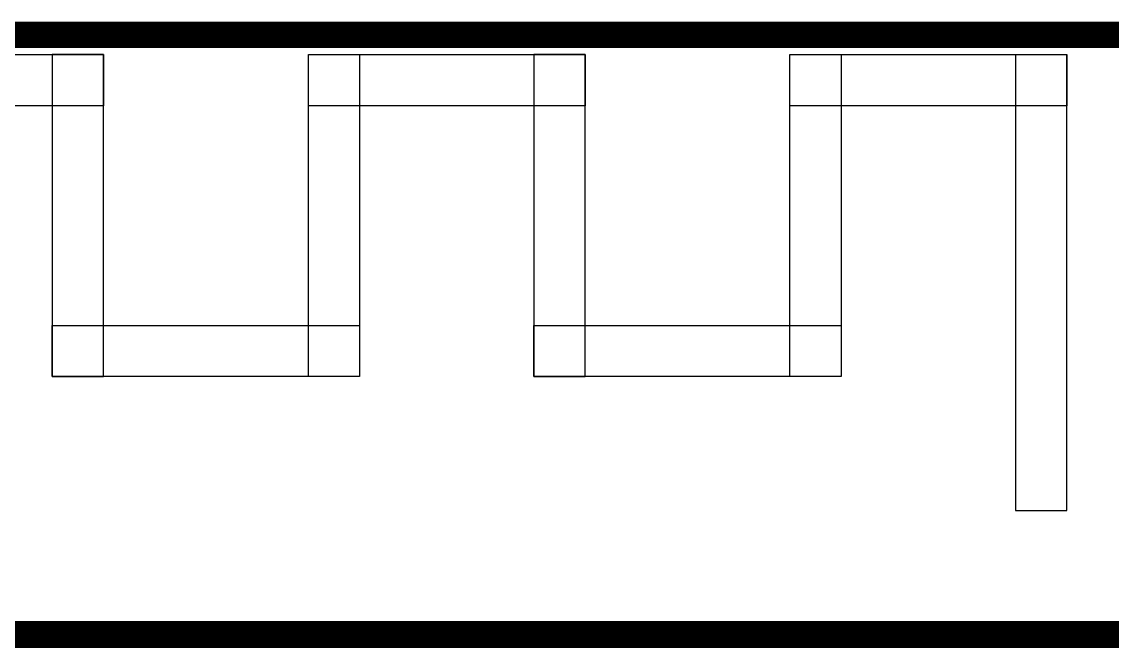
# Model space of a CAD drawing. Header units: millimetres. Extents: x -0.01 to 1.06, y -0.37 to 1.79.
# Drawn here: x 0.332 to 0.7509, y 1.5513 to 1.7913 of the extents above; entities that cross this region are included whole.
import ezdxf

# ---------------------------------------------------------------- set-up
doc = ezdxf.new("R2010")
doc.units = ezdxf.units.MM
doc.header["$MEASUREMENT"] = 0
for name, color, linetype in [('BottomLayer', 5, 'Continuous'), ('Mechanical1', 6, 'Continuous'), ('TopLayer', 1, 'Continuous')]:
    doc.layers.add(name, color=color, linetype=linetype)

# ---------------------------------------------------------------- blocks, each defined once
blk = doc.blocks.new('ANTENNA_IIFA_CC2530ZNP_NEW_16')
at = {"layer": 'TopLayer'}
for p, q in [((0.16265, -0.17961), (0.16265, 0.01724)), ((0.18233, 0.01724), (0.18233, -0.17961)), ((0.18233, -0.15993), (0.05871, -0.15993)), ((0.05871, -0.15993), (0.05871, -0.17961)), ((0.05871, -0.27804), (0.05871, -0.15993)), ((0.05871, -0.15993), (0.07839, -0.15993)), ((0.07839, -0.15993), (0.07839, -0.27804)), ((0.18233, -0.17961), (0.18233, -0.15993)), ((0.05871, -0.17961), (0.18233, -0.17961)), ((0.18233, -0.17961), (0.16265, -0.17961)), ((0.05871, -0.27804), (0.05871, -0.25835)), ((0.05871, -0.25835), (0.18233, -0.25835)), ((0.16265, -0.36465), (0.16265, -0.25835)), ((0.16265, -0.25835), (0.18233, -0.25835)), ((0.18233, -0.25835), (0.18233, -0.27804)), ((0.18233, -0.25835), (0.18233, -0.36465)), ((0.18233, -0.27804), (0.05871, -0.27804)), ((0.07839, -0.27804), (0.05871, -0.27804)), ((0.05871, -0.46308), (0.05871, -0.34497)), ((0.05871, -0.34497), (0.07839, -0.34497)), ((0.05871, -0.34497), (0.05871, -0.36465)), ((0.18233, -0.34497), (0.05871, -0.34497)), ((0.07839, -0.34497), (0.07839, -0.46308)), ((0.18233, -0.36465), (0.18233, -0.34497)), ((0.05871, -0.36465), (0.18233, -0.36465)), ((0.18233, -0.36465), (0.16265, -0.36465)), ((0.05871, -0.46308), (0.05871, -0.44339)), ((0.05871, -0.44339), (0.18233, -0.44339)), ((0.16265, -0.54969), (0.16265, -0.44339)), ((0.16265, -0.44339), (0.18233, -0.44339)), ((0.18233, -0.44339), (0.18233, -0.54969)), ((0.18233, -0.44339), (0.18233, -0.46308)), ((0.18233, -0.46308), (0.05871, -0.46308)), ((0.07839, -0.46308), (0.05871, -0.46308)), ((0.00737, -0.53001), (0.00737, -0.54969)), ((0.18227, -0.53001), (0.00737, -0.53001)), ((0.18227, -0.54969), (0.18227, -0.53001)), ((0.00737, -0.54969), (0.18227, -0.54969)), ((0.18233, -0.54969), (0.16265, -0.54969))]:
    blk.add_line(p, q, dxfattribs=at)

msp = doc.modelspace()

# ---------------------------------------------------------------- linework, layer by layer
at = {"layer": 'BottomLayer'}
msp.add_line((0.00069, 1.552), (1.00069, 1.552), dxfattribs=at)
at = {"layer": 'Mechanical1', "const_width": 0.01}
for points in [[(0.08, 1.78631), (0.92, 1.78631)], [(0, 1.55631), (0.999, 1.55631)]]:
    msp.add_lwpolyline(points, dxfattribs=at)
at = {"layer": 'TopLayer'}
msp.add_line((0.28993, 1.55131), (1, 1.55131), dxfattribs=at)

# ---------------------------------------------------------------- block references
at = {"rotation": 90}
msp.add_blockref('ANTENNA_IIFA_CC2530ZNP_NEW_16', (0.18377, 1.59642), dxfattribs=at)

doc.saveas('drawing.dxf')
